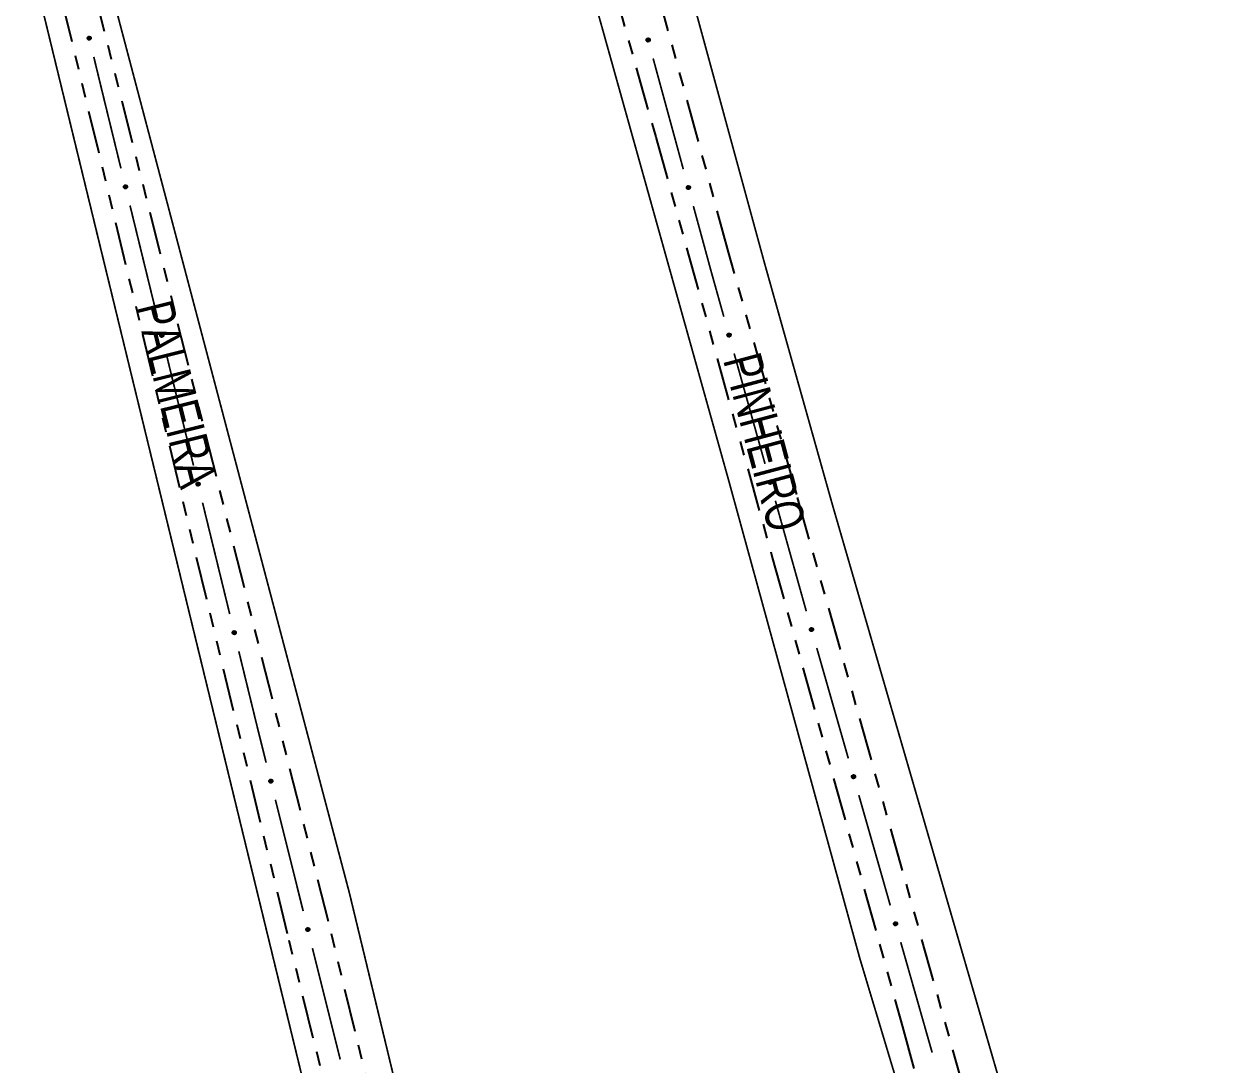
# Model space of a CAD drawing. Extents: x 212200 to 214553, y 4880545 to 4882659.
# Drawn here: x 213280.1 to 213406.8, y 4881668.2 to 4881777 of the extents above; entities that cross this region are included whole.
import ezdxf

# ---------------------------------------------------------------- set-up
doc = ezdxf.new("R2010")
doc.units = 0
doc.header["$LTSCALE"] = 1.5
doc.header["$MEASUREMENT"] = 0
doc.linetypes.add('TRACO_12', pattern=[2.5, 2, -0.5])
doc.linetypes.add('TRACO_25', pattern=[8, 3, -1, 1, -1, 1, -1])
for name, color, linetype in [('RU-QUADRA', 210, 'CONTINUOUS'), ('SV-EIXO-RUA-N-PAV', 6, 'CONTINUOUS'), ('SV-RUA-NAO-PAV', 7, 'CONTINUOUS'), ('SV-TXT-RUA-N-PAV', 7, 'CONTINUOUS')]:
    doc.layers.add(name, color=color, linetype=linetype)
doc.styles.add('ARIAL', font='ARIAL.SHX')

msp = doc.modelspace()

# ---------------------------------------------------------------- linework, layer by layer
at = {"layer": 'RU-QUADRA', "linetype": 'TRACO_12', "const_width": 0.18, "flags": 128}
for points in [[(213344.778858, 4881366.276218), (213378.799979, 4881374.044821), (213396.852874, 4881374.817639), (213478.953712, 4881379.8545), (213474.924223, 4881403.024061), (213469.887362, 4881436.771031), (213458.302581, 4881503.257599), (213447.725172, 4881582.840006), (213445.041887, 4881600.656325), (213445.947015, 4881606.268115), (213445.584964, 4881615.500416), (213443.050607, 4881628.172201), (213439.430097, 4881641.206037), (213436.352663, 4881654.511412), (213432.913179, 4881676.415497), (213424.04, 4881720.13), (213420.06, 4881746.92), (213416.62, 4881769.64), (213413.91, 4881786.3), (213411.55, 4881800.33), (213411.19, 4881811.19), (213409.741914, 4881822.774616), (213409.02, 4881829.83), (213406.81, 4881839.02), (213400.09, 4881878.83), (213395.74, 4881904.23), (213392.64, 4881917.97), (213389.95, 4881935.66), (213384.95, 4881968.42), (213379.07, 4882006.96), (213374.51, 4882036.01), (213370.41, 4882056.76), (213364.068246, 4882088.857105), (213326.173552, 4882079.914974), (213344.45, 4881998.51), (213356.54, 4881944.19), (213367.46, 4881897.23), (213373.36, 4881871.74), (213382.04, 4881834.04), (213383.15, 4881828.27), (213375.44, 4881824.4), (213367.96, 4881822.45), (213351.54, 4881818.46), (213345.05, 4881817.69), (213342.628249, 4881816.344882), (213341.223762, 4881814.35693), (213342.83, 4881805.84), (213357.5, 4881752.05), (213364.62, 4881726.72), (213382.045012, 4881666.64012), (213390.19116, 4881636.318349), (213401.414741, 4881597.759917), (213405.397302, 4881591.967101), (213408.941341, 4881583.847378), (213407.430283, 4881579.314203), (213301.152511, 4881554.633584), (213317.361297, 4881478.650507), (213322.418793, 4881457.280693)], [(213341.223762, 4881577.485061), (213348.826833, 4881578.390188), (213388.652443, 4881587.079412), (213391.1868, 4881594.501458), (213390.643724, 4881599.751197), (213386.480137, 4881612.785033), (213380.144245, 4881633.783992), (213376.885786, 4881647.994494), (213367.472459, 4881679.311905), (213353.714521, 4881729.45597), (213339.594532, 4881779.962085), (213331.62941, 4881808.11155), (213328.189926, 4881811.913086), (213322.035058, 4881813.36129), (213315.156089, 4881811.73206), (213304.294559, 4881808.654627), (213296.155072, 4881806.317949), (213283.836316, 4881801.328206), (213290.009848, 4881777.319057), (213314.069936, 4881686.190875), (213326.37967, 4881635.141683), (213333.982742, 4881604.638886)], [(213232.463787, 4881790.360215), (213230.791194, 4881785.063672), (213232.823333, 4881768.749712), (213244.509946, 4881723.761306), (213269.818353, 4881615.295533), (213280.272056, 4881569.85677), (213284.732302, 4881559.821215), (213289.75008, 4881561.215042), (213294.767857, 4881564.281462), (213310.378721, 4881567.905412), (213324.595757, 4881571.250597), (213330.449831, 4881576.825906), (213324.595757, 4881603.866151), (213308.706128, 4881668.679111), (213277.623784, 4881796.493054), (213269.260822, 4881798.165647), (213254.486255, 4881795.099227), (213245.286996, 4881792.869104), (213239.154157, 4881791.754042)]]:
    msp.add_lwpolyline(points, close=True, dxfattribs=at)
at = {"layer": 'SV-EIXO-RUA-N-PAV'}
for points in [[(213286.938884, 4881775.722431), (213286.981009, 4881775.697582), (213287.012133, 4881775.667612), (213287.030898, 4881775.635144), (213287.039998, 4881775.602129), (213287.045504, 4881775.567305), (213287.043309, 4881775.53097), (213287.03194, 4881775.491182), (213287.00731, 4881775.448749), (213286.974513, 4881775.418883), (213286.943666, 4881775.398784), (213286.909786, 4881775.387312), (213286.875866, 4881775.38253), (213286.838199, 4881775.386059), (213286.79799, 4881775.397974), (213286.755922, 4881775.423773), (213286.72561, 4881775.453364), (213286.708285, 4881775.485245), (213286.696968, 4881775.519378), (213286.691773, 4881775.554999), (213286.694133, 4881775.590653), (213286.706203, 4881775.631116), (213286.732217, 4881775.6723), (213286.761385, 4881775.702869), (213286.793015, 4881775.720638), (213286.82687, 4881775.731023), (213286.861731, 4881775.73697), (213286.898348, 4881775.736284), (213286.938884, 4881775.722431)], [(213345.397163, 4881775.5412), (213345.439961, 4881775.517527), (213345.471902, 4881775.48843), (213345.491558, 4881775.456494), (213345.501569, 4881775.423743), (213345.508036, 4881775.389085), (213345.506848, 4881775.352703), (213345.496584, 4881775.312615), (213345.473138, 4881775.269517), (213345.44118, 4881775.238755), (213345.410901, 4881775.217809), (213345.377352, 4881775.205405), (213345.343578, 4881775.199686), (213345.305827, 4881775.20217), (213345.265304, 4881775.212968), (213345.222537, 4881775.237592), (213345.191418, 4881775.266333), (213345.173218, 4881775.297723), (213345.16096, 4881775.33153), (213345.154781, 4881775.366993), (213345.156154, 4881775.402699), (213345.167099, 4881775.44348), (213345.191963, 4881775.485369), (213345.220274, 4881775.516733), (213345.2514, 4881775.53537), (213345.284955, 4881775.546689), (213345.319638, 4881775.553598), (213345.35626, 4881775.553926), (213345.397163, 4881775.5412)], [(213290.727782, 4881760.177678), (213290.769942, 4881760.152888), (213290.801107, 4881760.12296), (213290.819915, 4881760.090518), (213290.829061, 4881760.057515), (213290.834614, 4881760.022698), (213290.832468, 4881759.98636), (213290.821154, 4881759.946557), (213290.796582, 4881759.90409), (213290.763826, 4881759.87418), (213290.733006, 4881759.854038), (213290.699142, 4881759.84252), (213290.665229, 4881759.837692), (213290.627557, 4881759.841169), (213290.587331, 4881759.85303), (213290.545228, 4881759.878771), (213290.514876, 4881759.908321), (213290.497507, 4881759.940178), (213290.486144, 4881759.974296), (213290.4809, 4881760.009909), (213290.483212, 4881760.045567), (213290.495226, 4881760.086046), (213290.521184, 4881760.127266), (213290.55031, 4881760.157875), (213290.581916, 4881760.175686), (213290.615757, 4881760.186118), (213290.65061, 4881760.192112), (213290.687227, 4881760.191476), (213290.727782, 4881760.177678)], [(213349.602855, 4881760.103838), (213349.645652, 4881760.080165), (213349.677594, 4881760.051068), (213349.69725, 4881760.019131), (213349.70726, 4881759.986381), (213349.713728, 4881759.951722), (213349.712539, 4881759.915341), (213349.702276, 4881759.875253), (213349.67883, 4881759.832155), (213349.646872, 4881759.801393), (213349.616593, 4881759.780447), (213349.583044, 4881759.768042), (213349.54927, 4881759.762323), (213349.511519, 4881759.764808), (213349.470996, 4881759.775606), (213349.428229, 4881759.80023), (213349.39711, 4881759.828971), (213349.378909, 4881759.860361), (213349.366652, 4881759.894167), (213349.360473, 4881759.92963), (213349.361846, 4881759.965337), (213349.372791, 4881760.006118), (213349.397655, 4881760.048006), (213349.425966, 4881760.079371), (213349.457091, 4881760.098008), (213349.490646, 4881760.109326), (213349.52533, 4881760.116236), (213349.561951, 4881760.116564), (213349.602855, 4881760.103838)], [(213294.525806, 4881744.634995), (213294.567966, 4881744.610204), (213294.599131, 4881744.580276), (213294.617939, 4881744.547834), (213294.627085, 4881744.514832), (213294.632638, 4881744.480015), (213294.630493, 4881744.443677), (213294.619178, 4881744.403873), (213294.594606, 4881744.361407), (213294.56185, 4881744.331496), (213294.53103, 4881744.311355), (213294.497166, 4881744.299837), (213294.463253, 4881744.295009), (213294.425581, 4881744.298486), (213294.385356, 4881744.310346), (213294.343252, 4881744.336087), (213294.3129, 4881744.365637), (213294.295531, 4881744.397495), (213294.284168, 4881744.431613), (213294.278924, 4881744.467226), (213294.281236, 4881744.502884), (213294.29325, 4881744.543363), (213294.319208, 4881744.584582), (213294.348334, 4881744.615191), (213294.37994, 4881744.633003), (213294.413781, 4881744.643434), (213294.448634, 4881744.649429), (213294.485252, 4881744.648793), (213294.525806, 4881744.634995)], [(213353.854185, 4881744.679884), (213353.897148, 4881744.656513), (213353.929294, 4881744.627641), (213353.949173, 4881744.595843), (213353.959414, 4881744.563164), (213353.966125, 4881744.528552), (213353.965192, 4881744.492162), (213353.95521, 4881744.452004), (213353.932068, 4881744.408742), (213353.900327, 4881744.377756), (213353.870196, 4881744.356598), (213353.836735, 4881744.343958), (213353.803002, 4881744.338001), (213353.765235, 4881744.340221), (213353.724636, 4881744.350733), (213353.681698, 4881744.375057), (213353.650378, 4881744.403578), (213353.631956, 4881744.434839), (213353.619462, 4881744.468559), (213353.613034, 4881744.503978), (213353.614155, 4881744.539693), (213353.624814, 4881744.58055), (213353.649383, 4881744.622612), (213353.677473, 4881744.654175), (213353.708467, 4881744.67303), (213353.741941, 4881744.684584), (213353.776575, 4881744.691737), (213353.813194, 4881744.692322), (213353.854185, 4881744.679884)], [(213298.317727, 4881729.090765), (213298.359875, 4881729.065954), (213298.391025, 4881729.036011), (213298.409817, 4881729.003559), (213298.418947, 4881728.970552), (213298.424483, 4881728.935732), (213298.422319, 4881728.899395), (213298.410984, 4881728.859597), (213298.386392, 4881728.817143), (213298.353621, 4881728.787249), (213298.322791, 4881728.767123), (213298.288921, 4881728.755622), (213298.255006, 4881728.75081), (213298.217335, 4881728.754306), (213298.177116, 4881728.766186), (213298.135025, 4881728.791948), (213298.104688, 4881728.821513), (213298.087335, 4881728.85338), (213298.075988, 4881728.887503), (213298.070762, 4881728.923119), (213298.073092, 4881728.958775), (213298.085126, 4881728.999248), (213298.111104, 4881729.040455), (213298.140246, 4881729.07105), (213298.17186, 4881729.088846), (213298.205706, 4881729.09926), (213298.240563, 4881729.105237), (213298.27718, 4881729.104583), (213298.317727, 4881729.090765)], [(213358.168264, 4881729.27246), (213358.211227, 4881729.249088), (213358.243372, 4881729.220216), (213358.263252, 4881729.188419), (213358.273493, 4881729.15574), (213358.280204, 4881729.121127), (213358.279271, 4881729.084738), (213358.269289, 4881729.044579), (213358.246147, 4881729.001317), (213358.214406, 4881728.970331), (213358.184275, 4881728.949174), (213358.150814, 4881728.936533), (213358.11708, 4881728.930577), (213358.079313, 4881728.932796), (213358.038715, 4881728.943309), (213357.995777, 4881728.967632), (213357.964456, 4881728.996154), (213357.946035, 4881729.027415), (213357.933541, 4881729.061135), (213357.927113, 4881729.096553), (213357.928234, 4881729.132268), (213357.938893, 4881729.173125), (213357.963461, 4881729.215188), (213357.991551, 4881729.246751), (213358.022545, 4881729.265606), (213358.05602, 4881729.277159), (213358.090654, 4881729.284313), (213358.127272, 4881729.284898), (213358.168264, 4881729.27246)], [(213302.108046, 4881713.546201), (213302.150193, 4881713.521389), (213302.181343, 4881713.491446), (213302.200136, 4881713.458994), (213302.209265, 4881713.425987), (213302.214801, 4881713.391168), (213302.212638, 4881713.354831), (213302.201303, 4881713.315033), (213302.17671, 4881713.272579), (213302.143939, 4881713.242684), (213302.113109, 4881713.222558), (213302.07924, 4881713.211057), (213302.045324, 4881713.206246), (213302.007654, 4881713.209741), (213301.967435, 4881713.221622), (213301.925343, 4881713.247384), (213301.895006, 4881713.276949), (213301.877653, 4881713.308815), (213301.866307, 4881713.342938), (213301.861081, 4881713.378554), (213301.86341, 4881713.414211), (213301.875445, 4881713.454684), (213301.901423, 4881713.495891), (213301.930564, 4881713.526485), (213301.962179, 4881713.544281), (213301.996025, 4881713.554696), (213302.030881, 4881713.560673), (213302.067498, 4881713.560019), (213302.108046, 4881713.546201)], [(213362.487325, 4881713.86705), (213362.530411, 4881713.843906), (213362.562708, 4881713.815204), (213362.582756, 4881713.783513), (213362.593169, 4881713.750888), (213362.600063, 4881713.716312), (213362.599323, 4881713.679918), (213362.589554, 4881713.639707), (213362.566641, 4881713.596323), (213362.535064, 4881713.56517), (213362.505046, 4881713.543853), (213362.471652, 4881713.531036), (213362.43795, 4881713.524901), (213362.400172, 4881713.52692), (213362.359519, 4881713.537218), (213362.316452, 4881713.561314), (213362.284982, 4881713.589669), (213362.266395, 4881713.620832), (213362.253722, 4881713.654486), (213362.247107, 4881713.68987), (213362.24804, 4881713.72559), (213362.258482, 4881713.766503), (213362.282828, 4881713.808695), (213362.31075, 4881713.840406), (213362.341644, 4881713.859425), (213362.375057, 4881713.871156), (213362.409653, 4881713.878492), (213362.446268, 4881713.879271), (213362.487325, 4881713.86705)], [(213366.882863, 4881698.482667), (213366.925949, 4881698.459523), (213366.958246, 4881698.430821), (213366.978294, 4881698.399129), (213366.988707, 4881698.366505), (213366.995601, 4881698.331929), (213366.994861, 4881698.295535), (213366.985092, 4881698.255324), (213366.962179, 4881698.21194), (213366.930602, 4881698.180787), (213366.900584, 4881698.15947), (213366.86719, 4881698.146653), (213366.833488, 4881698.140518), (213366.79571, 4881698.142537), (213366.755057, 4881698.152835), (213366.71199, 4881698.176931), (213366.68052, 4881698.205286), (213366.661933, 4881698.236449), (213366.64926, 4881698.270103), (213366.642645, 4881698.305487), (213366.643578, 4881698.341207), (213366.65402, 4881698.38212), (213366.678366, 4881698.424312), (213366.706288, 4881698.456023), (213366.737182, 4881698.475042), (213366.770595, 4881698.486772), (213366.805191, 4881698.494109), (213366.841806, 4881698.494888), (213366.882863, 4881698.482667)], [(213305.927821, 4881698.009513), (213305.970102, 4881697.984928), (213306.001412, 4881697.955153), (213306.020379, 4881697.922802), (213306.029685, 4881697.889845), (213306.035409, 4881697.855056), (213306.033441, 4881697.818708), (213306.02232, 4881697.778849), (213305.997956, 4881697.736264), (213305.965346, 4881697.706194), (213305.934625, 4881697.685902), (213305.900818, 4881697.674219), (213305.866928, 4881697.669225), (213305.82924, 4881697.672518), (213305.788957, 4881697.684182), (213305.746728, 4881697.709718), (213305.716233, 4881697.739119), (213305.698709, 4881697.770891), (213305.687179, 4881697.804953), (213305.681761, 4881697.84054), (213305.683899, 4881697.876209), (213305.695716, 4881697.916746), (213305.721472, 4881697.958092), (213305.750449, 4881697.988843), (213305.781967, 4881698.006809), (213305.815756, 4881698.017405), (213305.85058, 4881698.02357), (213305.8872, 4881698.023112), (213305.927821, 4881698.009513)], [(213371.273519, 4881683.096775), (213371.316581, 4881683.073587), (213371.348849, 4881683.044853), (213371.368865, 4881683.013141), (213371.379245, 4881682.980506), (213371.386104, 4881682.945922), (213371.385327, 4881682.909529), (213371.375517, 4881682.869328), (213371.35256, 4881682.825968), (213371.320952, 4881682.794847), (213371.290911, 4881682.77356), (213371.257504, 4881682.760777), (213371.223797, 4881682.754677), (213371.186021, 4881682.756734), (213371.145378, 4881682.767073), (213371.102336, 4881682.791213), (213371.070894, 4881682.8196), (213371.052339, 4881682.850782), (213371.039701, 4881682.884448), (213371.033121, 4881682.919839), (213371.03409, 4881682.955559), (213371.044574, 4881682.996461), (213371.068963, 4881683.038628), (213371.096917, 4881683.070311), (213371.127831, 4881683.089298), (213371.161255, 4881683.100995), (213371.195858, 4881683.108296), (213371.232474, 4881683.109038), (213371.273519, 4881683.096775)], [(213309.801664, 4881682.485552), (213309.843944, 4881682.460968), (213309.875255, 4881682.431193), (213309.894222, 4881682.398842), (213309.903528, 4881682.365885), (213309.909252, 4881682.331096), (213309.907283, 4881682.294748), (213309.896163, 4881682.254889), (213309.871799, 4881682.212303), (213309.839189, 4881682.182233), (213309.808468, 4881682.161941), (213309.77466, 4881682.150259), (213309.740771, 4881682.145265), (213309.703083, 4881682.148558), (213309.6628, 4881682.160222), (213309.620571, 4881682.185757), (213309.590075, 4881682.215159), (213309.572551, 4881682.246931), (213309.561021, 4881682.280993), (213309.555604, 4881682.31658), (213309.557742, 4881682.352249), (213309.569559, 4881682.392786), (213309.595314, 4881682.434132), (213309.624291, 4881682.464883), (213309.655809, 4881682.482848), (213309.689599, 4881682.493445), (213309.724423, 4881682.499609), (213309.761043, 4881682.499152), (213309.801664, 4881682.485552)]]:
    msp.add_lwpolyline(points, close=True, dxfattribs=at)
for points in [[(213286.691773, 4881775.554999), (213286.72561, 4881775.453364)], [(213286.694133, 4881775.590653), (213286.755922, 4881775.423773)], [(213286.694595, 4881775.568759), (213286.738776, 4881775.444687)], [(213286.70378, 4881775.606095), (213286.774673, 4881775.418302)], [(213286.706203, 4881775.631116), (213286.79799, 4881775.397974)], [(213286.721603, 4881775.648338), (213286.816879, 4881775.394854)], [(213286.732217, 4881775.6723), (213286.838199, 4881775.386059)], [(213286.74634, 4881775.68524), (213286.854897, 4881775.388643)], [(213286.761385, 4881775.702869), (213286.875866, 4881775.38253)], [(213286.777272, 4881775.7082), (213286.891627, 4881775.387735)], [(213286.793015, 4881775.720638), (213286.909786, 4881775.387312)], [(213286.810136, 4881775.723204), (213286.923772, 4881775.39414)], [(213286.82687, 4881775.731023), (213286.943666, 4881775.398784)], [(213286.846259, 4881775.730575), (213286.959648, 4881775.414088)], [(213286.861731, 4881775.73697), (213286.974513, 4881775.418883)], [(213286.881019, 4881775.731997), (213286.990258, 4881775.438374)], [(213286.898348, 4881775.736284), (213287.00731, 4881775.448749)], [(213286.917067, 4881775.728116), (213287.016965, 4881775.472946)], [(213286.938884, 4881775.722431), (213287.03194, 4881775.491182)], [(213286.96128, 4881775.707963), (213287.035469, 4881775.518163)], [(213286.981009, 4881775.697582), (213287.043309, 4881775.53097)], [(213286.998826, 4881775.680574), (213287.041358, 4881775.557507)], [(213287.012133, 4881775.667612), (213287.045504, 4881775.567305)], [(213345.304349, 4881775.546777), (213345.426454, 4881775.23355)], [(213345.319638, 4881775.553598), (213345.44118, 4881775.238755)], [(213345.339056, 4881775.549161), (213345.45638, 4881775.258674)], [(213345.35626, 4881775.553926), (213345.473138, 4881775.269517)], [(213345.154781, 4881775.366993), (213345.191418, 4881775.266333)], [(213345.156154, 4881775.402699), (213345.222537, 4881775.237592)], [(213345.157222, 4881775.380826), (213345.204819, 4881775.258025)], [(213345.16537, 4881775.418402), (213345.241434, 4881775.232643)], [(213345.167099, 4881775.44348), (213345.265304, 4881775.212968)], [(213345.182016, 4881775.461122), (213345.284272, 4881775.210372)], [(213345.191963, 4881775.485369), (213345.305827, 4881775.20217)], [(213345.205722, 4881775.498694), (213345.322447, 4881775.205215)], [(213345.220274, 4881775.516733), (213345.343578, 4881775.199686)], [(213345.236007, 4881775.522501), (213345.359188, 4881775.205325)], [(213345.2514, 4881775.53537), (213345.377352, 4881775.205405)], [(213345.268444, 4881775.538409), (213345.391144, 4881775.212617)], [(213345.284955, 4881775.546689), (213345.410901, 4881775.217809)], [(213345.375197, 4881775.546279), (213345.48212, 4881775.293972)], [(213345.397163, 4881775.5412), (213345.496584, 4881775.312615)], [(213345.419951, 4881775.527358), (213345.499366, 4881775.339684)], [(213345.439961, 4881775.517527), (213345.506848, 4881775.352703)], [(213345.458241, 4881775.501019), (213345.504163, 4881775.379176)], [(213345.471902, 4881775.48843), (213345.508036, 4881775.389085)], [(213290.4809, 4881760.009909), (213290.514876, 4881759.908321)], [(213290.483212, 4881760.045567), (213290.545228, 4881759.878771)], [(213290.483703, 4881760.023673), (213290.528053, 4881759.899662)], [(213290.492837, 4881760.061022), (213290.563987, 4881759.873326)], [(213290.495226, 4881760.086046), (213290.587331, 4881759.85303)], [(213290.510602, 4881760.103289), (213290.606224, 4881759.849935)], [(213290.521184, 4881760.127266), (213290.627557, 4881759.841169)], [(213290.535289, 4881760.140224), (213290.644251, 4881759.843776)], [(213290.55031, 4881760.157875), (213290.665229, 4881759.837692)], [(213290.56619, 4881760.163227), (213290.680982, 4881759.842919)], [(213290.581916, 4881760.175686), (213290.699142, 4881759.84252)], [(213290.599034, 4881760.178276), (213290.713118, 4881759.849367)], [(213290.615757, 4881760.186118), (213290.733006, 4881759.854038)], [(213290.635147, 4881760.185696), (213290.748967, 4881759.869365)], [(213290.65061, 4881760.192112), (213290.763826, 4881759.87418)], [(213290.669904, 4881760.187166), (213290.779544, 4881759.893692)], [(213290.687227, 4881760.191476), (213290.796582, 4881759.90409)], [(213290.705957, 4881760.183334), (213290.806204, 4881759.9283)], [(213290.727782, 4881760.177678), (213290.821154, 4881759.946557)], [(213290.750198, 4881760.163242), (213290.824646, 4881759.973543)], [(213290.769942, 4881760.152888), (213290.832468, 4881759.98636)], [(213290.787781, 4881760.135904), (213290.830482, 4881760.012895)], [(213290.801107, 4881760.12296), (213290.834614, 4881760.022698)], [(213349.360473, 4881759.92963), (213349.39711, 4881759.828971)], [(213349.361846, 4881759.965337), (213349.428229, 4881759.80023)], [(213349.362913, 4881759.943463), (213349.410511, 4881759.820662)], [(213349.371061, 4881759.981039), (213349.447125, 4881759.795281)], [(213349.372791, 4881760.006118), (213349.470996, 4881759.775606)], [(213349.387708, 4881760.023759), (213349.489963, 4881759.773009)], [(213349.397655, 4881760.048006), (213349.511519, 4881759.764808)], [(213349.411414, 4881760.061332), (213349.528139, 4881759.767853)], [(213349.425966, 4881760.079371), (213349.54927, 4881759.762323)], [(213349.441699, 4881760.085139), (213349.56488, 4881759.767963)], [(213349.457091, 4881760.098008), (213349.583044, 4881759.768042)], [(213349.474135, 4881760.101047), (213349.596835, 4881759.775254)], [(213349.490646, 4881760.109326), (213349.616593, 4881759.780447)], [(213349.510041, 4881760.109415), (213349.632145, 4881759.796188)], [(213349.52533, 4881760.116236), (213349.646872, 4881759.801393)], [(213349.544747, 4881760.111799), (213349.662071, 4881759.821312)], [(213349.561951, 4881760.116564), (213349.67883, 4881759.832155)], [(213349.580889, 4881760.108917), (213349.687811, 4881759.85661)], [(213349.602855, 4881760.103838), (213349.702276, 4881759.875253)], [(213349.625643, 4881760.089996), (213349.705057, 4881759.902321)], [(213349.645652, 4881760.080165), (213349.712539, 4881759.915341)], [(213349.663932, 4881760.063657), (213349.709855, 4881759.941813)], [(213349.677594, 4881760.051068), (213349.713728, 4881759.951722)], [(213294.278924, 4881744.467226), (213294.3129, 4881744.365637)], [(213294.281236, 4881744.502884), (213294.343252, 4881744.336087)], [(213294.281727, 4881744.48099), (213294.326078, 4881744.356979)], [(213294.290862, 4881744.518338), (213294.362011, 4881744.330643)], [(213294.29325, 4881744.543363), (213294.385356, 4881744.310346)], [(213294.308627, 4881744.560606), (213294.404248, 4881744.307252)], [(213294.319208, 4881744.584582), (213294.425581, 4881744.298486)], [(213294.333313, 4881744.597541), (213294.442275, 4881744.301092)], [(213294.348334, 4881744.615191), (213294.463253, 4881744.295009)], [(213294.364214, 4881744.620543), (213294.479006, 4881744.300235)], [(213294.37994, 4881744.633003), (213294.497166, 4881744.299837)], [(213294.397058, 4881744.635592), (213294.511142, 4881744.306684)], [(213294.413781, 4881744.643434), (213294.53103, 4881744.311355)], [(213294.433171, 4881744.643012), (213294.546991, 4881744.326681)], [(213294.448634, 4881744.649429), (213294.56185, 4881744.331496)], [(213294.467928, 4881744.644482), (213294.577568, 4881744.351009)], [(213294.485252, 4881744.648793), (213294.594606, 4881744.361407)], [(213294.503982, 4881744.64065), (213294.604228, 4881744.385617)], [(213294.525806, 4881744.634995), (213294.619178, 4881744.403873)], [(213294.548222, 4881744.620558), (213294.62267, 4881744.430859)], [(213294.567966, 4881744.610204), (213294.630493, 4881744.443677)], [(213294.585805, 4881744.59322), (213294.628506, 4881744.470211)], [(213294.599131, 4881744.580276), (213294.632638, 4881744.480015)], [(213353.613034, 4881744.503978), (213353.650378, 4881744.403578)], [(213353.614155, 4881744.539693), (213353.681698, 4881744.375057)], [(213353.615377, 4881744.517827), (213353.663837, 4881744.395364)], [(213353.623261, 4881744.55546), (213353.700628, 4881744.37024)], [(213353.624814, 4881744.58055), (213353.724636, 4881744.350733)], [(213353.639607, 4881744.598296), (213353.743622, 4881744.348271)], [(213353.649383, 4881744.622612), (213353.765235, 4881744.340221)], [(213353.663048, 4881744.636033), (213353.781833, 4881744.343383)], [(213353.677473, 4881744.654175), (213353.803002, 4881744.338001)], [(213353.693165, 4881744.660053), (213353.818572, 4881744.34375)], [(213353.708467, 4881744.67303), (213353.836735, 4881744.343958)], [(213353.725489, 4881744.676189), (213353.850475, 4881744.351266)], [(213353.741941, 4881744.684584), (213353.870196, 4881744.356598)], [(213353.761334, 4881744.684809), (213353.885637, 4881744.372448)], [(213353.776575, 4881744.691737), (213353.900327, 4881744.377756)], [(213353.796024, 4881744.687437), (213353.915386, 4881744.397782)], [(213353.813194, 4881744.692322), (213353.932068, 4881744.408742)], [(213353.832185, 4881744.684809), (213353.940877, 4881744.433259)], [(213353.854185, 4881744.679884), (213353.95521, 4881744.452004)], [(213353.87707, 4881744.666203), (213353.957802, 4881744.479091)], [(213353.897148, 4881744.656513), (213353.965192, 4881744.492162)], [(213353.915544, 4881744.640133), (213353.962322, 4881744.518616)], [(213353.929294, 4881744.627641), (213353.966125, 4881744.528552)], [(213298.070762, 4881728.923119), (213298.104688, 4881728.821513)], [(213298.073092, 4881728.958775), (213298.135025, 4881728.791948)], [(213298.073572, 4881728.936881), (213298.117861, 4881728.812848)], [(213298.082725, 4881728.974225), (213298.153782, 4881728.786494)], [(213298.085126, 4881728.999248), (213298.177116, 4881728.766186)], [(213298.100511, 4881729.016484), (213298.196007, 4881728.763083)], [(213298.111104, 4881729.040455), (213298.217335, 4881728.754306)], [(213298.125216, 4881729.053407), (213298.234031, 4881728.756905)], [(213298.140246, 4881729.07105), (213298.255006, 4881728.75081)], [(213298.156128, 4881729.076394), (213298.270761, 4881728.756029)], [(213298.17186, 4881729.088846), (213298.288921, 4881728.755622)], [(213298.188979, 4881729.091427), (213298.302901, 4881728.762461)], [(213298.205706, 4881729.09926), (213298.322791, 4881728.767123)], [(213298.225096, 4881729.098829), (213298.33876, 4881728.782441)], [(213298.240563, 4881729.105237), (213298.353621, 4881728.787249)], [(213298.259854, 4881729.100281), (213298.369348, 4881728.806754)], [(213298.27718, 4881729.104583), (213298.386392, 4881728.817143)], [(213298.295906, 4881729.096432), (213298.396025, 4881728.841349)], [(213298.317727, 4881729.090765), (213298.410984, 4881728.859597)], [(213298.340136, 4881729.076318), (213298.414491, 4881728.886582)], [(213298.359875, 4881729.065954), (213298.422319, 4881728.899395)], [(213298.377706, 4881729.048961), (213298.420345, 4881728.925931)], [(213298.391025, 4881729.036011), (213298.424483, 4881728.935732)], [(213357.927113, 4881729.096553), (213357.964456, 4881728.996154)], [(213357.928234, 4881729.132268), (213357.995777, 4881728.967632)], [(213357.929456, 4881729.110403), (213357.977915, 4881728.98794)], [(213357.93734, 4881729.148036), (213358.014707, 4881728.962816)], [(213357.938893, 4881729.173125), (213358.038715, 4881728.943309)], [(213357.953686, 4881729.190871), (213358.057701, 4881728.940846)], [(213357.963461, 4881729.215188), (213358.079313, 4881728.932796)], [(213357.977127, 4881729.228609), (213358.095911, 4881728.935958)], [(213357.991551, 4881729.246751), (213358.11708, 4881728.930577)], [(213358.007244, 4881729.252629), (213358.13265, 4881728.936326)], [(213358.022545, 4881729.265606), (213358.150814, 4881728.936533)], [(213358.039568, 4881729.268765), (213358.164554, 4881728.943842)], [(213358.05602, 4881729.277159), (213358.184275, 4881728.949174)], [(213358.075413, 4881729.277384), (213358.199716, 4881728.965024)], [(213358.090654, 4881729.284313), (213358.214406, 4881728.970331)], [(213358.110102, 4881729.280012), (213358.229465, 4881728.990357)], [(213358.127272, 4881729.284898), (213358.246147, 4881729.001317)], [(213358.146263, 4881729.277384), (213358.254956, 4881729.025835)], [(213358.168264, 4881729.27246), (213358.269289, 4881729.044579)], [(213358.191149, 4881729.258778), (213358.27188, 4881729.071667)], [(213358.211227, 4881729.249088), (213358.279271, 4881729.084738)], [(213358.229623, 4881729.232709), (213358.2764, 4881729.111191)], [(213358.243372, 4881729.220216), (213358.280204, 4881729.121127)], [(213301.875445, 4881713.454684), (213301.967435, 4881713.221622)], [(213301.89083, 4881713.471919), (213301.986326, 4881713.218518)], [(213301.901423, 4881713.495891), (213302.007654, 4881713.209741)], [(213301.915534, 4881713.508842), (213302.024349, 4881713.21234)], [(213301.930564, 4881713.526485), (213302.045324, 4881713.206246)], [(213301.946446, 4881713.531829), (213302.06108, 4881713.211465)], [(213301.962179, 4881713.544281), (213302.07924, 4881713.211057)], [(213301.979298, 4881713.546862), (213302.093219, 4881713.217897)], [(213301.996025, 4881713.554696), (213302.113109, 4881713.222558)], [(213302.015415, 4881713.554264), (213302.129078, 4881713.237877)], [(213302.030881, 4881713.560673), (213302.143939, 4881713.242684)], [(213302.050173, 4881713.555717), (213302.159667, 4881713.262189)], [(213302.067498, 4881713.560019), (213302.17671, 4881713.272579)], [(213302.086224, 4881713.551867), (213302.186344, 4881713.296784)], [(213302.108046, 4881713.546201), (213302.201303, 4881713.315033)], [(213302.130455, 4881713.531753), (213302.204809, 4881713.342017)], [(213302.150193, 4881713.521389), (213302.212638, 4881713.354831)], [(213302.168024, 4881713.504397), (213302.210664, 4881713.381366)], [(213302.181343, 4881713.491446), (213302.214801, 4881713.391168)], [(213362.247107, 4881713.68987), (213362.284982, 4881713.589669)], [(213362.24804, 4881713.72559), (213362.316452, 4881713.561314)], [(213362.249377, 4881713.703732), (213362.298484, 4881713.581526)], [(213362.257062, 4881713.741406), (213362.335408, 4881713.556598)], [(213362.258482, 4881713.766503), (213362.359519, 4881713.537218)], [(213362.273181, 4881713.784327), (213362.378517, 4881713.534856)], [(213362.282828, 4881713.808695), (213362.400172, 4881713.52692)], [(213362.296422, 4881713.822189), (213362.416753, 4881713.53017)], [(213362.31075, 4881713.840406), (213362.43795, 4881713.524901)], [(213362.326411, 4881713.846367), (213362.45349, 4881713.530732)], [(213362.341644, 4881713.859425), (213362.471652, 4881713.531036)], [(213362.358649, 4881713.862674), (213362.485353, 4881713.538417)], [(213362.375057, 4881713.871156), (213362.505046, 4881713.543853)], [(213362.394449, 4881713.871483), (213362.520403, 4881713.559784)], [(213362.409653, 4881713.878492), (213362.535064, 4881713.56517)], [(213362.429124, 4881713.874295), (213362.550017, 4881713.585275)], [(213362.446268, 4881713.879271), (213362.566641, 4881713.596323)], [(213362.465298, 4881713.871858), (213362.57532, 4881713.620887)], [(213362.487325, 4881713.86705), (213362.589554, 4881713.639707)], [(213362.510282, 4881713.85349), (213362.592002, 4881713.666808)], [(213362.530411, 4881713.843906), (213362.599323, 4881713.679918)], [(213362.548892, 4881713.827624), (213362.596313, 4881713.706356)], [(213362.562708, 4881713.815204), (213362.600063, 4881713.716312)], [(213301.861081, 4881713.378554), (213301.895006, 4881713.276949)], [(213301.86341, 4881713.414211), (213301.925343, 4881713.247384)], [(213301.863891, 4881713.392317), (213301.90818, 4881713.268284)], [(213301.873044, 4881713.429661), (213301.9441, 4881713.24193)], [(213366.642645, 4881698.305487), (213366.68052, 4881698.205286)], [(213366.643578, 4881698.341207), (213366.71199, 4881698.176931)], [(213366.644915, 4881698.319349), (213366.694022, 4881698.197143)], [(213366.6526, 4881698.357022), (213366.730946, 4881698.172215)], [(213366.65402, 4881698.38212), (213366.755057, 4881698.152835)], [(213366.668719, 4881698.399944), (213366.774055, 4881698.150473)], [(213366.678366, 4881698.424312), (213366.79571, 4881698.142537)], [(213366.69196, 4881698.437805), (213366.812291, 4881698.145787)], [(213366.706288, 4881698.456023), (213366.833488, 4881698.140518)], [(213366.721949, 4881698.461984), (213366.849028, 4881698.146349)], [(213366.737182, 4881698.475042), (213366.86719, 4881698.146653)], [(213366.754187, 4881698.478291), (213366.880891, 4881698.154034)], [(213366.770595, 4881698.486772), (213366.900584, 4881698.15947)], [(213366.789987, 4881698.4871), (213366.915941, 4881698.175401)], [(213366.805191, 4881698.494109), (213366.930602, 4881698.180787)], [(213366.824662, 4881698.489911), (213366.945555, 4881698.200892)], [(213366.841806, 4881698.494888), (213366.962179, 4881698.21194)], [(213366.860836, 4881698.487475), (213366.970858, 4881698.236504)], [(213366.882863, 4881698.482667), (213366.985092, 4881698.255324)], [(213366.90582, 4881698.469106), (213366.98754, 4881698.282425)], [(213366.925949, 4881698.459523), (213366.994861, 4881698.295535)], [(213366.94443, 4881698.443241), (213366.991851, 4881698.321973)], [(213366.958246, 4881698.430821), (213366.995601, 4881698.331929)], [(213305.681761, 4881697.84054), (213305.716233, 4881697.739119)], [(213305.683899, 4881697.876209), (213305.746728, 4881697.709718)], [(213305.684497, 4881697.854318), (213305.729452, 4881697.730525)], [(213305.693449, 4881697.891711), (213305.765514, 4881697.704365)], [(213305.695716, 4881697.916746), (213305.788957, 4881697.684182)], [(213305.711008, 4881697.934064), (213305.807865, 4881697.68118)], [(213305.721472, 4881697.958092), (213305.82924, 4881697.672518)], [(213305.735514, 4881697.97112), (213305.845921, 4881697.675207)], [(213305.750449, 4881697.988843), (213305.866928, 4881697.669225)], [(213305.766302, 4881697.994272), (213305.882656, 4881697.674529)], [(213305.781967, 4881698.006809), (213305.900818, 4881697.674219)], [(213305.799072, 4881698.009482), (213305.91476, 4881697.681134)], [(213305.815756, 4881698.017405), (213305.934625, 4881697.685902)], [(213305.835148, 4881698.017078), (213305.950511, 4881697.701306)], [(213305.85058, 4881698.02357), (213305.965346, 4881697.706194)], [(213305.869898, 4881698.018717), (213305.980969, 4881697.725783)], [(213305.8872, 4881698.023112), (213305.997956, 4881697.736264)], [(213305.90597, 4881698.015061), (213306.007459, 4881697.76052)], [(213305.927821, 4881698.009513), (213306.02232, 4881697.778849)], [(213305.950308, 4881697.995185), (213306.025681, 4881697.805852)], [(213305.970102, 4881697.984928), (213306.033441, 4881697.818708)], [(213305.988024, 4881697.968032), (213306.031324, 4881697.845232)], [(213306.001412, 4881697.955153), (213306.035409, 4881697.855056)], [(213371.068963, 4881683.038628), (213371.186021, 4881682.756734)], [(213371.082571, 4881683.052108), (213371.202605, 4881682.759967)], [(213371.096917, 4881683.070311), (213371.223797, 4881682.754677)], [(213371.112584, 4881683.076256), (213371.239342, 4881682.760492)], [(213371.127831, 4881683.089298), (213371.257504, 4881682.760777)], [(213371.144839, 4881683.09253), (213371.271213, 4881682.768144)], [(213371.161255, 4881683.100995), (213371.290911, 4881682.77356)], [(213371.180647, 4881683.101303), (213371.306285, 4881682.789476)], [(213371.195858, 4881683.108296), (213371.320952, 4881682.794847)], [(213371.215325, 4881683.104079), (213371.335925, 4881682.814937)], [(213371.232474, 4881683.109038), (213371.35256, 4881682.825968)], [(213371.251497, 4881683.101605), (213371.361264, 4881682.850523)], [(213371.273519, 4881683.096775), (213371.375517, 4881682.869328)], [(213371.296462, 4881683.083191), (213371.377992, 4881682.896427)], [(213371.316581, 4881683.073587), (213371.385327, 4881682.909529)], [(213371.335046, 4881683.057287), (213371.382343, 4881682.93597)], [(213371.348849, 4881683.044853), (213371.386104, 4881682.945922)], [(213309.555604, 4881682.31658), (213309.590075, 4881682.215159)], [(213309.557742, 4881682.352249), (213309.620571, 4881682.185757)], [(213309.55834, 4881682.330358), (213309.603295, 4881682.206565)], [(213309.567292, 4881682.367751), (213309.639357, 4881682.180404)], [(213309.569559, 4881682.392786), (213309.6628, 4881682.160222)], [(213309.58485, 4881682.410104), (213309.681708, 4881682.15722)], [(213309.595314, 4881682.434132), (213309.703083, 4881682.148558)], [(213309.609356, 4881682.447159), (213309.719764, 4881682.151246)], [(213309.624291, 4881682.464883), (213309.740771, 4881682.145265)], [(213309.640144, 4881682.470312), (213309.756499, 4881682.150568)], [(213309.655809, 4881682.482848), (213309.77466, 4881682.150259)], [(213309.672915, 4881682.485521), (213309.788603, 4881682.157173)], [(213309.689599, 4881682.493445), (213309.808468, 4881682.161941)], [(213309.708991, 4881682.493117), (213309.824354, 4881682.177346)], [(213309.724423, 4881682.499609), (213309.839189, 4881682.182233)], [(213309.743741, 4881682.494757), (213309.854812, 4881682.201822)], [(213309.761043, 4881682.499152), (213309.871799, 4881682.212303)], [(213309.779812, 4881682.491101), (213309.881302, 4881682.23656)], [(213309.801664, 4881682.485552), (213309.896163, 4881682.254889)], [(213309.82415, 4881682.471225), (213309.899524, 4881682.281892)], [(213309.843944, 4881682.460968), (213309.907283, 4881682.294748)], [(213309.861866, 4881682.444071), (213309.905167, 4881682.321272)], [(213309.875255, 4881682.431193), (213309.909252, 4881682.331096)], [(213371.033121, 4881682.919839), (213371.070894, 4881682.8196)], [(213371.03409, 4881682.955559), (213371.102336, 4881682.791213)], [(213371.035405, 4881682.933699), (213371.084388, 4881682.811444)], [(213371.043128, 4881682.971365), (213371.121287, 4881682.786478)], [(213371.044574, 4881682.996461), (213371.145378, 4881682.767073)], [(213371.059291, 4881683.01427), (213371.164374, 4881682.764692)]]:
    msp.add_lwpolyline(points, dxfattribs=at)
at = {"layer": 'SV-EIXO-RUA-N-PAV', "const_width": 0.18}
for points in [[(213287.33793, 4881773.613344), (213288.282132, 4881769.726381)], [(213345.854432, 4881773.443967), (213349.008701, 4881761.865945)], [(213288.282132, 4881769.726381), (213288.450012, 4881769.035275)], [(213288.450012, 4881769.035275), (213290.180201, 4881761.95481)], [(213291.129707, 4881758.069139), (213293.978225, 4881746.412126)], [(213350.060124, 4881758.006604), (213351.900114, 4881751.252758)], [(213351.900114, 4881751.252758), (213351.923439, 4881751.167142)], [(213351.923439, 4881751.167142), (213353.247663, 4881746.437772)], [(213294.927731, 4881742.526455), (213295.165108, 4881741.555037)], [(213354.326182, 4881742.585916), (213357.561741, 4881731.030348)], [(213295.165108, 4881741.555037), (213295.202504, 4881741.402)], [(213295.202504, 4881741.402), (213297.771028, 4881730.868168)], [(213298.718607, 4881726.982027), (213301.561346, 4881715.323603)], [(213358.640261, 4881727.178492), (213361.87582, 4881715.622923)], [(213302.508926, 4881711.437462), (213304.404085, 4881703.66518)], [(213362.970394, 4881711.775608), (213366.267047, 4881700.237321)], [(213304.404085, 4881703.66518), (213304.448224, 4881703.484159)], [(213304.448224, 4881703.484159), (213305.371573, 4881699.78395)], [(213306.340034, 4881695.90296), (213309.245416, 4881684.25999)], [(213367.365932, 4881696.391225), (213369.563701, 4881688.699033)], [(213369.563701, 4881688.699033), (213369.791572, 4881687.901484)], [(213369.791572, 4881687.901484), (213370.659487, 4881684.852054)], [(213371.754462, 4881681.004844), (213375.039388, 4881669.463212)], [(213310.213876, 4881680.379), (213313.119258, 4881668.736029)]]:
    msp.add_lwpolyline(points, dxfattribs=at)
at = {"layer": 'SV-RUA-NAO-PAV', "linetype": 'TRACO_25'}
for points in [[(213343.217937, 4881567.726974, 14.125246), (213390.551099, 4881578.157636, 14.04454), (213396.456868, 4881579.475738, 13.721715), (213401.555112, 4881580.467604, 13.721715), (213404.636433, 4881582.36584, 13.721715), (213404.219601, 4881586.325749, 13.721715), (213401.093357, 4881590.910906, 13.721715), (213398.413362, 4881595.1664, 13.721715), (213397.267757, 4881598.481146, 12.884387), (213385.592038, 4881639.984901, 12.884387), (213378.438407, 4881665.413959, 12.884387), (213360.87609, 4881727.842839, 12.884387), (213353.751245, 4881753.169572, 12.884387), (213339.083364, 4881806.957671, 12.833945), (213337.477237, 4881815.479332, 12.773416)], [(213334.313521, 4881807.097694, 13.025623), (213346.140302, 4881765.195977, 12.995358), (213358.319195, 4881721.259465, 12.995358), (213371.934112, 4881672.142359, 12.995358), (213380.548315, 4881641.065803, 10.775935), (213382.681035, 4881633.880757, 10.775935), (213391.993436, 4881602.507658, 10.775935), (213394.564687, 4881593.845218, 13.308095), (213394.235749, 4881587.145468, 13.69145), (213390.856269, 4881584.635581, 13.873039), (213385.992621, 4881582.593958, 13.873039), (213340.922533, 4881572.858566, 13.802422), (213338.679733, 4881575.006246, 13.802422), (213337.309254, 4881578.386129, 13.802422), (213311.883787, 4881683.152407, 13.782245), (213282.7067, 4881799.148293, 13.267742)]]:
    msp.add_polyline3d(points, dxfattribs=at)
msp.add_polyline3d([(213228.829998, 4881790.978914, 13.328272), (213227.340661, 4881787.109066, 13.318183), (213227.721496, 4881781.689264, 13.368625), (213241.139564, 4881727.001206, 13.429154), (213280.074207, 4881560.46713, 13.69145), (213281.544489, 4881558.317201, 13.701538), (213283.763549, 4881556.846647, 13.711626), (213289.984219, 4881558.017162, 13.671273), (213296.143403, 4881561.756987, 13.69145), (213331.442859, 4881570.682076, 13.802422), (213332.700167, 4881573.666331, 13.933569), (213333.409493, 4881577.796174, 13.832686), (213307.604148, 4881681.87248, 13.641008), (213279.12673, 4881799.80829, 13.469507), (213277.746525, 4881801.448238, 13.469507), (213275.684435, 4881801.381686, 13.358537), (213244.748811, 4881794.748681, 13.459419), (213238.679136, 4881794.12874, 13.318183), (213232.82952, 4881793.078813, 13.257653)], close=True, dxfattribs=at)

# ---------------------------------------------------------------- texts
at = {"layer": 'SV-TXT-RUA-N-PAV', "style": 'ARIAL', "width": 0.7}
for s, rotation, p in [('PALMEIRA', 284, (213291.669986, 4881747.451788)), ('PINHEIRO', 285, (213353.154449, 4881741.912099))]:
    msp.add_text(s, height=4, rotation=rotation, dxfattribs=at).set_placement(p)

doc.saveas('drawing.dxf')
